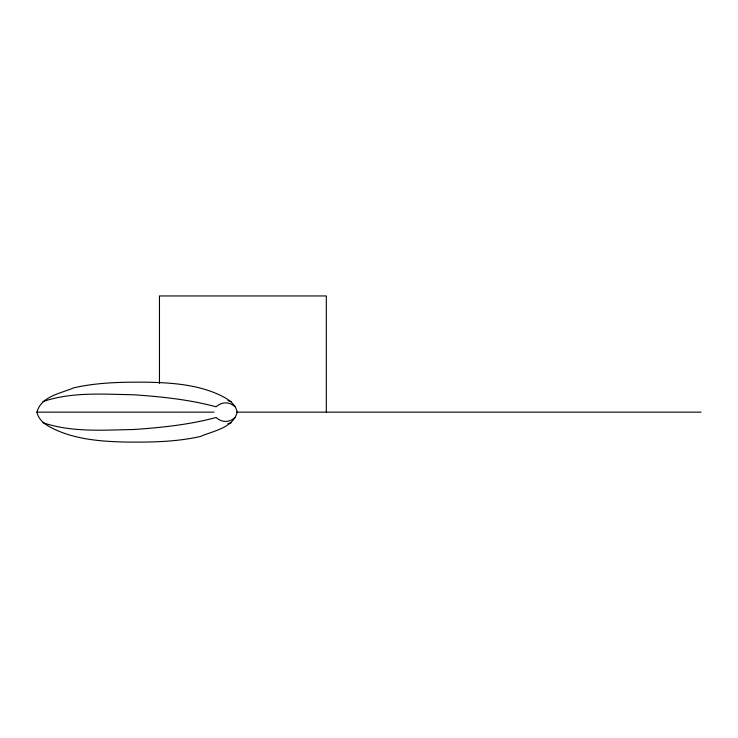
<?xml version="1.0" encoding="UTF-8"?>
<svg xmlns="http://www.w3.org/2000/svg" width="738" height="738" viewBox="0 0 738 738"><rect width="100%" height="100%" fill="white"/><g stroke="black" fill="none" stroke-linecap="round" stroke-linejoin="round"><path stroke-width="1.11" d="M36.9 412.145C41.291 396.112 60.71 393.511 73.782 387.801C98.375 382.275 123.624 381.952 148.716 382.229C172.655 382.828 197.147 384.673 219.214 394.765C227 398.474 235.228 403.022 237.249 412.145C232.857 428.178 213.439 430.771 200.376 436.49C175.773 442.007 150.524 442.33 125.432 442.053C101.493 441.462 77.001 439.617 54.935 429.525C47.158 425.808 38.92 421.269 36.9 412.145L213.965 412.145M42.961 401.573C71.955 391.703 103.32 394.249 133.458 394.765C161.262 396.657 189.14 399.535 216.133 406.804A27.537 18.413 90 0 1 235.081 406.804M227.95 423.686L231.197 422.708M236.557 412.145L701.1 412.145M227.95 400.596L231.197 401.573M42.961 422.708C71.955 432.579 103.32 430.042 133.458 429.525C161.262 427.625 189.14 424.756 216.133 417.487A27.537 18.413 90 0 0 235.081 417.487M326.316 412.145L326.316 295.947L159.463 295.947L159.463 383.382"/></g></svg>
